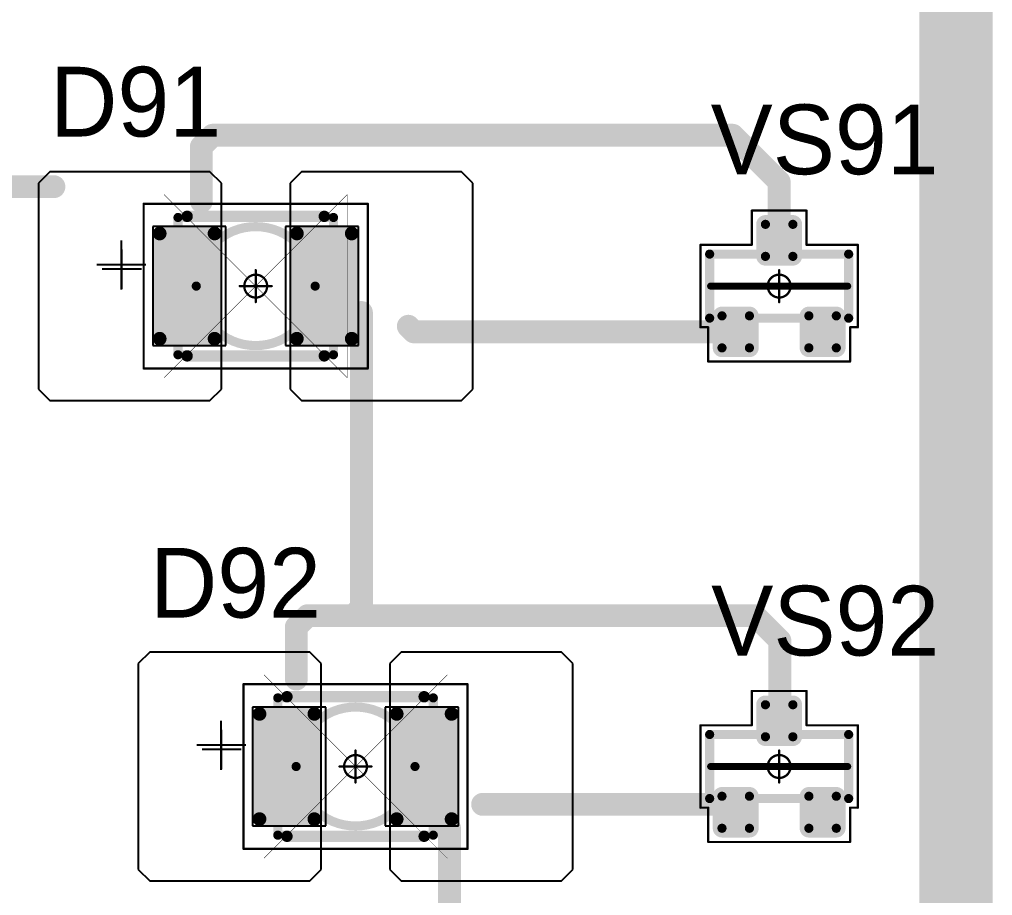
# Model space of a CAD drawing. Header units: millimetres. Extents: x 0 to 395, y 0 to 190.
# Drawn here: x 311.55 to 332.82, y 64.21 to 83.36 of the extents above; entities that cross this region are included whole.
import ezdxf

# ---------------------------------------------------------------- set-up
doc = ezdxf.new("R2010")
doc.units = ezdxf.units.MM
for name, color, linetype in [('Mechanical13', 56, 'Continuous'), ('Mechanical15', 56, 'Continuous'), ('Mechanical5', 56, 'Continuous'), ('TopLayer', 1, 'Continuous'), ('TopOverlay', 2, 'Continuous'), ('TopPaste', 8, 'Continuous'), ('TopSolder', 216, 'Continuous')]:
    doc.layers.add(name, color=color, linetype=linetype)

# ---------------------------------------------------------------- blocks, each defined once
blk = doc.blocks.new('SOT23_1092')
at = {"layer": 'Mechanical13', "const_width": 0.2}
for points in [[(-0.7, 1.52), (0.7, 1.52)], [(-0.7, 1.52), (-0.7, -1.52)], [(0.7, 1.52), (0.7, -1.52)], [(-0.7, -1.52), (0.7, -1.52)]]:
    blk.add_lwpolyline(points, dxfattribs=at)
at = {"layer": 'Mechanical13', "const_width": 0.1}
for points in [[(-0.75, 1.52, 1), (-0.65, 1.52, 1)], [(-0.75, 1.52, 1), (-0.65, 1.52, 1)], [(0.65, 1.52, 1), (0.75, 1.52, 1)], [(0.65, 1.52, 1), (0.75, 1.52, 1)], [(-0.75, -1.52, 1), (-0.65, -1.52, 1)], [(-0.75, -1.52, 1), (-0.65, -1.52, 1)], [(0.65, -1.52, 1), (0.75, -1.52, 1)], [(0.65, -1.52, 1), (0.75, -1.52, 1)]]:
    blk.add_lwpolyline(points, format="xyb", close=True, dxfattribs=at)
at = {"layer": 'Mechanical15', "const_width": 0.05}
for points in [[(-0.9, 1.72), (-0.9, 1.55)], [(-0.9, 1.72), (0.9, 1.72)], [(0.9, 1.72), (0.9, 0.6)], [(-1.65, 1.55), (-1.65, -1.55)], [(-1.65, 1.55), (-0.9, 1.55)], [(0.9, 0.6), (1.65, 0.6)], [(1.65, 0.6), (1.65, -0.6)], [(0, 0.35), (0, -0.35)], [(-0.35, 0), (0.35, 0)], [(0.9, -0.6), (1.65, -0.6)], [(0.9, -0.6), (0.9, -1.72)], [(-1.65, -1.55), (-0.9, -1.55)], [(-0.9, -1.55), (-0.9, -1.72)], [(-0.9, -1.72), (0.9, -1.72)]]:
    blk.add_lwpolyline(points, dxfattribs=at)
at = {"layer": 'Mechanical15'}
for points, const_width in [([(-0.913, 1.72, 1), (-0.888, 1.72, 1)], 0.025), ([(-0.913, 1.72, 1), (-0.888, 1.72, 1)], 0.025), ([(0.888, 1.72, 1), (0.913, 1.72, 1)], 0.025), ([(0.888, 1.72, 1), (0.913, 1.72, 1)], 0.025), ([(-1.662, 1.55, 1), (-1.637, 1.55, 1)], 0.025), ([(-1.662, 1.55, 1), (-1.637, 1.55, 1)], 0.025), ([(-0.913, 1.55, 1), (-0.888, 1.55, 1)], 0.025), ([(-0.913, 1.55, 1), (-0.888, 1.55, 1)], 0.025), ([(0.888, 0.6, 1), (0.913, 0.6, 1)], 0.025), ([(0.888, 0.6, 1), (0.913, 0.6, 1)], 0.025), ([(1.637, 0.6, 1), (1.662, 0.6, 1)], 0.025), ([(1.637, 0.6, 1), (1.662, 0.6, 1)], 0.025), ([(0.25, 0, 1), (-0.25, 0, 1)], 0.05), ([(-0.012, 0.35, 1), (0.012, 0.35, 1)], 0.025), ([(-0.362, 0, 1), (-0.337, 0, 1)], 0.025), ([(-0.262, 0, 1), (-0.238, 0, 1)], 0.025), ([(0.238, 0, 1), (0.262, 0, 1)], 0.025), ([(0.337, 0, 1), (0.362, 0, 1)], 0.025), ([(-0.012, -0.35, 1), (0.012, -0.35, 1)], 0.025), ([(0.888, -0.6, 1), (0.913, -0.6, 1)], 0.025), ([(0.888, -0.6, 1), (0.913, -0.6, 1)], 0.025), ([(1.637, -0.6, 1), (1.662, -0.6, 1)], 0.025), ([(1.637, -0.6, 1), (1.662, -0.6, 1)], 0.025), ([(-1.662, -1.55, 1), (-1.637, -1.55, 1)], 0.025), ([(-1.662, -1.55, 1), (-1.637, -1.55, 1)], 0.025), ([(-0.913, -1.55, 1), (-0.888, -1.55, 1)], 0.025), ([(-0.913, -1.55, 1), (-0.888, -1.55, 1)], 0.025), ([(-0.913, -1.72, 1), (-0.888, -1.72, 1)], 0.025), ([(-0.913, -1.72, 1), (-0.888, -1.72, 1)], 0.025), ([(0.888, -1.72, 1), (0.913, -1.72, 1)], 0.025), ([(0.888, -1.72, 1), (0.913, -1.72, 1)], 0.025)]:
    blk.add_lwpolyline(points, format="xyb", close=True, dxfattribs=dict(at, const_width=const_width))
at = {"layer": 'TopLayer', "const_width": 0.1}
for points in [[(-1.4, 1.25, 1), (-1.3, 1.25, 1)], [(-0.7, 1.25, 1), (-0.6, 1.25, 1)], [(-1.4, 0.65, 1), (-1.3, 0.65, 1)], [(-0.7, 0.65, 1), (-0.6, 0.65, 1)], [(0.6, 0.3, 1), (0.7, 0.3, 1)], [(1.3, 0.3, 1), (1.4, 0.3, 1)], [(0.6, -0.3, 1), (0.7, -0.3, 1)], [(1.3, -0.3, 1), (1.4, -0.3, 1)], [(-1.4, -0.65, 1), (-1.3, -0.65, 1)], [(-0.7, -0.65, 1), (-0.6, -0.65, 1)], [(-1.4, -1.25, 1), (-1.3, -1.25, 1)], [(-0.7, -1.25, 1), (-0.6, -1.25, 1)]]:
    blk.add_lwpolyline(points, format="xyb", close=True, dxfattribs=at)
at = {"layer": 'TopLayer'}
for points in [[(-1.35, 1.35), (-1.35, 0.55), (-0.65, 1.35), (-0.65, 0.55)], [(-1.45, 1.25), (-1.45, 0.65), (-0.55, 1.25), (-0.55, 0.65)], [(0.55, 0.3), (0.55, -0.3), (1.45, 0.3), (1.45, -0.3)], [(0.65, 0.4), (0.65, -0.4), (1.35, 0.4), (1.35, -0.4)], [(-1.35, -0.55), (-1.35, -1.35), (-0.65, -0.55), (-0.65, -1.35)], [(-1.45, -0.65), (-1.45, -1.25), (-0.55, -0.65), (-0.55, -1.25)]]:
    blk.add_solid(points, dxfattribs=at)
at = {"layer": 'TopOverlay', "const_width": 0.15}
blk.add_lwpolyline([(0, 1.5), (0, -1.5)], dxfattribs=at)
at = {"layer": 'TopOverlay', "const_width": 0.075}
for points in [[(-0.038, 1.5, 1), (0.038, 1.5, 1)], [(-0.038, -1.5, 1), (0.038, -1.5, 1)]]:
    blk.add_lwpolyline(points, format="xyb", close=True, dxfattribs=at)
at = {"layer": 'TopPaste', "const_width": 0.075}
for points in [[(-1.387, 1.25, 1), (-1.313, 1.25, 1)], [(-0.687, 1.25, 1), (-0.613, 1.25, 1)], [(-1.387, 0.65, 1), (-1.313, 0.65, 1)], [(-0.687, 0.65, 1), (-0.613, 0.65, 1)], [(0.613, 0.3, 1), (0.687, 0.3, 1)], [(1.313, 0.3, 1), (1.387, 0.3, 1)], [(0.613, -0.3, 1), (0.687, -0.3, 1)], [(1.313, -0.3, 1), (1.387, -0.3, 1)], [(-1.387, -0.65, 1), (-1.313, -0.65, 1)], [(-0.687, -0.65, 1), (-0.613, -0.65, 1)], [(-1.387, -1.25, 1), (-1.313, -1.25, 1)], [(-0.687, -1.25, 1), (-0.613, -1.25, 1)]]:
    blk.add_lwpolyline(points, format="xyb", close=True, dxfattribs=at)
at = {"layer": 'TopPaste'}
for points in [[(-1.35, 1.325), (-1.35, 0.575), (-0.65, 1.325), (-0.65, 0.575)], [(-1.425, 1.25), (-1.425, 0.65), (-0.575, 1.25), (-0.575, 0.65)], [(0.575, 0.3), (0.575, -0.3), (1.425, 0.3), (1.425, -0.3)], [(0.65, 0.375), (0.65, -0.375), (1.35, 0.375), (1.35, -0.375)], [(-1.35, -0.575), (-1.35, -1.325), (-0.65, -0.575), (-0.65, -1.325)], [(-1.425, -0.65), (-1.425, -1.25), (-0.575, -0.65), (-0.575, -1.25)]]:
    blk.add_solid(points, dxfattribs=at)
at = {"layer": 'TopSolder', "const_width": 0.202}
for points in [[(-1.451, 1.25, 1), (-1.249, 1.25, 1)], [(-0.751, 1.25, 1), (-0.549, 1.25, 1)], [(-1.451, 0.65, 1), (-1.249, 0.65, 1)], [(-0.751, 0.65, 1), (-0.549, 0.65, 1)], [(0.549, 0.3, 1), (0.751, 0.3, 1)], [(1.249, 0.3, 1), (1.451, 0.3, 1)], [(0.549, -0.3, 1), (0.751, -0.3, 1)], [(1.249, -0.3, 1), (1.451, -0.3, 1)], [(-1.451, -0.65, 1), (-1.249, -0.65, 1)], [(-0.751, -0.65, 1), (-0.549, -0.65, 1)], [(-1.451, -1.25, 1), (-1.249, -1.25, 1)], [(-0.751, -1.25, 1), (-0.549, -1.25, 1)]]:
    blk.add_lwpolyline(points, format="xyb", close=True, dxfattribs=at)
at = {"layer": 'TopSolder'}
for points in [[(-1.35, 1.452), (-1.35, 0.448), (-0.65, 1.452), (-0.65, 0.448)], [(-1.552, 1.25), (-1.552, 0.65), (-0.448, 1.25), (-0.448, 0.65)], [(0.65, 0.502), (0.65, -0.502), (1.35, 0.502), (1.35, -0.502)], [(0.448, 0.3), (0.448, -0.3), (1.552, 0.3), (1.552, -0.3)], [(-1.35, -0.448), (-1.35, -1.452), (-0.65, -0.448), (-0.65, -1.452)], [(-1.552, -0.65), (-1.552, -1.25), (-0.448, -0.65), (-0.448, -1.25)]]:
    blk.add_solid(points, dxfattribs=at)
blk = doc.blocks.new('SOT23_1093')
at = {"layer": 'Mechanical13', "const_width": 0.2}
for points in [[(-0.7, 1.52), (0.7, 1.52)], [(-0.7, 1.52), (-0.7, -1.52)], [(0.7, 1.52), (0.7, -1.52)], [(-0.7, -1.52), (0.7, -1.52)]]:
    blk.add_lwpolyline(points, dxfattribs=at)
at = {"layer": 'Mechanical13', "const_width": 0.1}
for points in [[(-0.75, 1.52, 1), (-0.65, 1.52, 1)], [(-0.75, 1.52, 1), (-0.65, 1.52, 1)], [(0.65, 1.52, 1), (0.75, 1.52, 1)], [(0.65, 1.52, 1), (0.75, 1.52, 1)], [(-0.75, -1.52, 1), (-0.65, -1.52, 1)], [(-0.75, -1.52, 1), (-0.65, -1.52, 1)], [(0.65, -1.52, 1), (0.75, -1.52, 1)], [(0.65, -1.52, 1), (0.75, -1.52, 1)]]:
    blk.add_lwpolyline(points, format="xyb", close=True, dxfattribs=at)
at = {"layer": 'Mechanical15', "const_width": 0.05}
for points in [[(-0.9, 1.72), (-0.9, 1.55)], [(-0.9, 1.72), (0.9, 1.72)], [(0.9, 1.72), (0.9, 0.6)], [(-1.65, 1.55), (-1.65, -1.55)], [(-1.65, 1.55), (-0.9, 1.55)], [(0.9, 0.6), (1.65, 0.6)], [(1.65, 0.6), (1.65, -0.6)], [(0, 0.35), (0, -0.35)], [(-0.35, 0), (0.35, 0)], [(0.9, -0.6), (1.65, -0.6)], [(0.9, -0.6), (0.9, -1.72)], [(-1.65, -1.55), (-0.9, -1.55)], [(-0.9, -1.55), (-0.9, -1.72)], [(-0.9, -1.72), (0.9, -1.72)]]:
    blk.add_lwpolyline(points, dxfattribs=at)
at = {"layer": 'Mechanical15'}
for points, const_width in [([(-0.913, 1.72, 1), (-0.888, 1.72, 1)], 0.025), ([(-0.913, 1.72, 1), (-0.888, 1.72, 1)], 0.025), ([(0.888, 1.72, 1), (0.913, 1.72, 1)], 0.025), ([(0.888, 1.72, 1), (0.913, 1.72, 1)], 0.025), ([(-1.662, 1.55, 1), (-1.637, 1.55, 1)], 0.025), ([(-1.662, 1.55, 1), (-1.637, 1.55, 1)], 0.025), ([(-0.913, 1.55, 1), (-0.888, 1.55, 1)], 0.025), ([(-0.913, 1.55, 1), (-0.888, 1.55, 1)], 0.025), ([(0.888, 0.6, 1), (0.913, 0.6, 1)], 0.025), ([(0.888, 0.6, 1), (0.913, 0.6, 1)], 0.025), ([(1.637, 0.6, 1), (1.662, 0.6, 1)], 0.025), ([(1.637, 0.6, 1), (1.662, 0.6, 1)], 0.025), ([(0.25, 0, 1), (-0.25, 0, 1)], 0.05), ([(-0.012, 0.35, 1), (0.012, 0.35, 1)], 0.025), ([(-0.362, 0, 1), (-0.337, 0, 1)], 0.025), ([(-0.262, 0, 1), (-0.238, 0, 1)], 0.025), ([(0.238, 0, 1), (0.262, 0, 1)], 0.025), ([(0.337, 0, 1), (0.362, 0, 1)], 0.025), ([(-0.012, -0.35, 1), (0.012, -0.35, 1)], 0.025), ([(0.888, -0.6, 1), (0.913, -0.6, 1)], 0.025), ([(0.888, -0.6, 1), (0.913, -0.6, 1)], 0.025), ([(1.637, -0.6, 1), (1.662, -0.6, 1)], 0.025), ([(1.637, -0.6, 1), (1.662, -0.6, 1)], 0.025), ([(-1.662, -1.55, 1), (-1.637, -1.55, 1)], 0.025), ([(-1.662, -1.55, 1), (-1.637, -1.55, 1)], 0.025), ([(-0.913, -1.55, 1), (-0.888, -1.55, 1)], 0.025), ([(-0.913, -1.55, 1), (-0.888, -1.55, 1)], 0.025), ([(-0.913, -1.72, 1), (-0.888, -1.72, 1)], 0.025), ([(-0.913, -1.72, 1), (-0.888, -1.72, 1)], 0.025), ([(0.888, -1.72, 1), (0.913, -1.72, 1)], 0.025), ([(0.888, -1.72, 1), (0.913, -1.72, 1)], 0.025)]:
    blk.add_lwpolyline(points, format="xyb", close=True, dxfattribs=dict(at, const_width=const_width))
at = {"layer": 'TopLayer', "const_width": 0.1}
for points in [[(-1.4, 1.25, 1), (-1.3, 1.25, 1)], [(-0.7, 1.25, 1), (-0.6, 1.25, 1)], [(-1.4, 0.65, 1), (-1.3, 0.65, 1)], [(-0.7, 0.65, 1), (-0.6, 0.65, 1)], [(0.6, 0.3, 1), (0.7, 0.3, 1)], [(1.3, 0.3, 1), (1.4, 0.3, 1)], [(0.6, -0.3, 1), (0.7, -0.3, 1)], [(1.3, -0.3, 1), (1.4, -0.3, 1)], [(-1.4, -0.65, 1), (-1.3, -0.65, 1)], [(-0.7, -0.65, 1), (-0.6, -0.65, 1)], [(-1.4, -1.25, 1), (-1.3, -1.25, 1)], [(-0.7, -1.25, 1), (-0.6, -1.25, 1)]]:
    blk.add_lwpolyline(points, format="xyb", close=True, dxfattribs=at)
at = {"layer": 'TopLayer'}
for points in [[(-1.35, 1.35), (-1.35, 0.55), (-0.65, 1.35), (-0.65, 0.55)], [(-1.45, 1.25), (-1.45, 0.65), (-0.55, 1.25), (-0.55, 0.65)], [(0.55, 0.3), (0.55, -0.3), (1.45, 0.3), (1.45, -0.3)], [(0.65, 0.4), (0.65, -0.4), (1.35, 0.4), (1.35, -0.4)], [(-1.35, -0.55), (-1.35, -1.35), (-0.65, -0.55), (-0.65, -1.35)], [(-1.45, -0.65), (-1.45, -1.25), (-0.55, -0.65), (-0.55, -1.25)]]:
    blk.add_solid(points, dxfattribs=at)
at = {"layer": 'TopOverlay', "const_width": 0.15}
blk.add_lwpolyline([(0, 1.5), (0, -1.5)], dxfattribs=at)
at = {"layer": 'TopOverlay', "const_width": 0.075}
for points in [[(-0.038, 1.5, 1), (0.038, 1.5, 1)], [(-0.038, -1.5, 1), (0.038, -1.5, 1)]]:
    blk.add_lwpolyline(points, format="xyb", close=True, dxfattribs=at)
at = {"layer": 'TopPaste', "const_width": 0.075}
for points in [[(-1.387, 1.25, 1), (-1.313, 1.25, 1)], [(-0.687, 1.25, 1), (-0.613, 1.25, 1)], [(-1.387, 0.65, 1), (-1.313, 0.65, 1)], [(-0.687, 0.65, 1), (-0.613, 0.65, 1)], [(0.613, 0.3, 1), (0.687, 0.3, 1)], [(1.313, 0.3, 1), (1.387, 0.3, 1)], [(0.613, -0.3, 1), (0.687, -0.3, 1)], [(1.313, -0.3, 1), (1.387, -0.3, 1)], [(-1.387, -0.65, 1), (-1.313, -0.65, 1)], [(-0.687, -0.65, 1), (-0.613, -0.65, 1)], [(-1.387, -1.25, 1), (-1.313, -1.25, 1)], [(-0.687, -1.25, 1), (-0.613, -1.25, 1)]]:
    blk.add_lwpolyline(points, format="xyb", close=True, dxfattribs=at)
at = {"layer": 'TopPaste'}
for points in [[(-1.35, 1.325), (-1.35, 0.575), (-0.65, 1.325), (-0.65, 0.575)], [(-1.425, 1.25), (-1.425, 0.65), (-0.575, 1.25), (-0.575, 0.65)], [(0.575, 0.3), (0.575, -0.3), (1.425, 0.3), (1.425, -0.3)], [(0.65, 0.375), (0.65, -0.375), (1.35, 0.375), (1.35, -0.375)], [(-1.35, -0.575), (-1.35, -1.325), (-0.65, -0.575), (-0.65, -1.325)], [(-1.425, -0.65), (-1.425, -1.25), (-0.575, -0.65), (-0.575, -1.25)]]:
    blk.add_solid(points, dxfattribs=at)
at = {"layer": 'TopSolder', "const_width": 0.202}
for points in [[(-1.451, 1.25, 1), (-1.249, 1.25, 1)], [(-0.751, 1.25, 1), (-0.549, 1.25, 1)], [(-1.451, 0.65, 1), (-1.249, 0.65, 1)], [(-0.751, 0.65, 1), (-0.549, 0.65, 1)], [(0.549, 0.3, 1), (0.751, 0.3, 1)], [(1.249, 0.3, 1), (1.451, 0.3, 1)], [(0.549, -0.3, 1), (0.751, -0.3, 1)], [(1.249, -0.3, 1), (1.451, -0.3, 1)], [(-1.451, -0.65, 1), (-1.249, -0.65, 1)], [(-0.751, -0.65, 1), (-0.549, -0.65, 1)], [(-1.451, -1.25, 1), (-1.249, -1.25, 1)], [(-0.751, -1.25, 1), (-0.549, -1.25, 1)]]:
    blk.add_lwpolyline(points, format="xyb", close=True, dxfattribs=at)
at = {"layer": 'TopSolder'}
for points in [[(-1.35, 1.452), (-1.35, 0.448), (-0.65, 1.452), (-0.65, 0.448)], [(-1.552, 1.25), (-1.552, 0.65), (-0.448, 1.25), (-0.448, 0.65)], [(0.65, 0.502), (0.65, -0.502), (1.35, 0.502), (1.35, -0.502)], [(0.448, 0.3), (0.448, -0.3), (1.552, 0.3), (1.552, -0.3)], [(-1.35, -0.448), (-1.35, -1.452), (-0.65, -0.448), (-0.65, -1.452)], [(-1.552, -0.65), (-1.552, -1.25), (-0.448, -0.65), (-0.448, -1.25)]]:
    blk.add_solid(points, dxfattribs=at)
blk = doc.blocks.new('T66G_4_1241')
at = {"layer": 'Mechanical13'}
for p, q in [((2.936, 0.071), (2.936, -1)), ((2.4, -0.464), (3.471, -0.464))]:
    blk.add_line(p, q, dxfattribs=at)
at = {"layer": 'Mechanical13', "const_width": 0.2}
for points in [[(1.7, 1.5), (-1.7, 1.5)], [(-1.7, 1.5), (-1.7, -1.5)], [(1.7, 1.5), (1.7, -1.5)], [(1.7, -1.5), (-1.7, -1.5)]]:
    blk.add_lwpolyline(points, dxfattribs=at)
at = {"layer": 'Mechanical13'}
for points, const_width in [([(-1.75, 1.5, 1), (-1.65, 1.5, 1)], 0.1), ([(-1.75, 1.5, 1), (-1.65, 1.5, 1)], 0.1), ([(1.65, 1.5, 1), (1.75, 1.5, 1)], 0.1), ([(1.65, 1.5, 1), (1.75, 1.5, 1)], 0.1), ([(1.3, 0, 1), (-1.3, 0, 1)], 0.2), ([(-1.35, 0, 1), (-1.25, 0, 1)], 0.1), ([(1.25, 0, 1), (1.35, 0, 1)], 0.1), ([(-1.75, -1.5, 1), (-1.65, -1.5, 1)], 0.1), ([(-1.75, -1.5, 1), (-1.65, -1.5, 1)], 0.1), ([(1.65, -1.5, 1), (1.75, -1.5, 1)], 0.1), ([(1.65, -1.5, 1), (1.75, -1.5, 1)], 0.1)]:
    blk.add_lwpolyline(points, format="xyb", close=True, dxfattribs=dict(at, const_width=const_width))
at = {"layer": 'Mechanical15', "const_width": 0.05}
for points in [[(-2.45, 1.8), (-2.45, -1.8)], [(2.45, 1.8), (-2.45, 1.8)], [(2.45, 1.8), (2.45, -1.8)], [(0, 0.35), (0, -0.35)], [(0.35, 0), (-0.35, 0)], [(2.45, -1.8), (-2.45, -1.8)]]:
    blk.add_lwpolyline(points, dxfattribs=at)
at = {"layer": 'Mechanical15'}
for points, const_width in [([(-2.462, 1.8, 1), (-2.438, 1.8, 1)], 0.025), ([(-2.462, 1.8, 1), (-2.438, 1.8, 1)], 0.025), ([(2.438, 1.8, 1), (2.462, 1.8, 1)], 0.025), ([(2.438, 1.8, 1), (2.462, 1.8, 1)], 0.025), ([(0.25, 0, 1), (-0.25, 0, 1)], 0.05), ([(-0.012, 0.35, 1), (0.012, 0.35, 1)], 0.025), ([(-0.362, 0, 1), (-0.337, 0, 1)], 0.025), ([(-0.262, 0, 1), (-0.238, 0, 1)], 0.025), ([(0.238, 0, 1), (0.262, 0, 1)], 0.025), ([(0.337, 0, 1), (0.362, 0, 1)], 0.025), ([(-0.012, -0.35, 1), (0.012, -0.35, 1)], 0.025), ([(-2.462, -1.8, 1), (-2.438, -1.8, 1)], 0.025), ([(-2.462, -1.8, 1), (-2.438, -1.8, 1)], 0.025), ([(2.438, -1.8, 1), (2.462, -1.8, 1)], 0.025), ([(2.438, -1.8, 1), (2.462, -1.8, 1)], 0.025)]:
    blk.add_lwpolyline(points, format="xyb", close=True, dxfattribs=dict(at, const_width=const_width))
at = {"layer": 'TopLayer'}
for p, q in [((-4.5, 2.5), (-4.75, 2.25)), ((-1, 2.5), (-4.5, 2.5)), ((-0.75, 2.25), (-1, 2.5)), ((1, 2.5), (0.75, 2.25)), ((4.5, 2.5), (1, 2.5)), ((4.75, 2.25), (4.5, 2.5)), ((-4.75, 2.25), (-4.75, -2.25)), ((-0.75, -2.25), (-0.75, 2.25)), ((0.75, 2.25), (0.75, -2.25)), ((4.75, -2.25), (4.75, 2.25)), ((-4.75, -2.25), (-4.5, -2.5)), ((-1, -2.5), (-0.75, -2.25)), ((0.75, -2.25), (1, -2.5)), ((4.5, -2.5), (4.75, -2.25)), ((-4.5, -2.5), (-1, -2.5)), ((1, -2.5), (4.5, -2.5))]:
    blk.add_line(p, q, dxfattribs=at)
at = {"layer": 'TopLayer', "const_width": 0.15}
for points in [[(-2.175, 1.15, 1), (-2.025, 1.15, 1)], [(-0.975, 1.15, 1), (-0.825, 1.15, 1)], [(0.825, 1.15, 1), (0.975, 1.15, 1)], [(2.025, 1.15, 1), (2.175, 1.15, 1)], [(-2.175, -1.15, 1), (-2.025, -1.15, 1)], [(-0.975, -1.15, 1), (-0.825, -1.15, 1)], [(0.825, -1.15, 1), (0.975, -1.15, 1)], [(2.025, -1.15, 1), (2.175, -1.15, 1)]]:
    blk.add_lwpolyline(points, format="xyb", close=True, dxfattribs=at)
at = {"layer": 'TopLayer'}
for points in [[(-0.9, 1.3), (-2.1, 1.3), (-0.9, -1.3), (-2.1, -1.3)], [(2.1, 1.3), (0.9, 1.3), (2.1, -1.3), (0.9, -1.3)], [(-0.75, 1.15), (-2.25, 1.15), (-0.75, -1.15), (-2.25, -1.15)], [(2.25, 1.15), (0.75, 1.15), (2.25, -1.15), (0.75, -1.15)]]:
    blk.add_solid(points, dxfattribs=at)
at = {"layer": 'TopOverlay'}
for p, q in [((2.928, 0.057), (2.928, -0.8)), ((2.5, -0.372), (3.357, -0.372))]:
    blk.add_line(p, q, dxfattribs=at)
at = {"layer": 'TopOverlay', "const_width": 0.25}
for points in [[(1.5, 1.525), (-1.5, 1.525)], [(1.5, -1.525), (-1.5, -1.525)]]:
    blk.add_lwpolyline(points, dxfattribs=at)
at = {"layer": 'TopOverlay', "const_width": 0.125}
for points in [[(-1.562, 1.525, 1), (-1.438, 1.525, 1)], [(1.438, 1.525, 1), (1.562, 1.525, 1)], [(-1.562, -1.525, 1), (-1.438, -1.525, 1)], [(1.438, -1.525, 1), (1.562, -1.525, 1)]]:
    blk.add_lwpolyline(points, format="xyb", close=True, dxfattribs=at)
at = {"layer": 'TopPaste', "const_width": 0.125}
for points in [[(-2.163, 1.15, 1), (-2.038, 1.15, 1)], [(-0.963, 1.15, 1), (-0.838, 1.15, 1)], [(0.838, 1.15, 1), (0.963, 1.15, 1)], [(2.038, 1.15, 1), (2.163, 1.15, 1)], [(-2.163, -1.15, 1), (-2.038, -1.15, 1)], [(-0.963, -1.15, 1), (-0.838, -1.15, 1)], [(0.838, -1.15, 1), (0.963, -1.15, 1)], [(2.038, -1.15, 1), (2.163, -1.15, 1)]]:
    blk.add_lwpolyline(points, format="xyb", close=True, dxfattribs=at)
at = {"layer": 'TopPaste'}
for points in [[(-0.775, 1.15), (-2.225, 1.15), (-0.775, -1.15), (-2.225, -1.15)], [(-0.9, 1.275), (-2.1, 1.275), (-0.9, -1.275), (-2.1, -1.275)], [(2.225, 1.15), (0.775, 1.15), (2.225, -1.15), (0.775, -1.15)], [(2.1, 1.275), (0.9, 1.275), (2.1, -1.275), (0.9, -1.275)]]:
    blk.add_solid(points, dxfattribs=at)
at = {"layer": 'TopSolder'}
for p, q in [((-2.25, 1.3), (-2.25, -1.3)), ((-0.65, 1.3), (-2.25, 1.3)), ((-0.65, -1.3), (-0.65, 1.3)), ((0.65, 1.3), (0.65, -1.3)), ((2.25, 1.3), (0.65, 1.3)), ((2.25, -1.3), (2.25, 1.3)), ((-2.25, -1.3), (-0.65, -1.3)), ((0.65, -1.3), (2.25, -1.3))]:
    blk.add_line(p, q, dxfattribs=at)
blk = doc.blocks.new('T66G_4_1242')
at = {"layer": 'Mechanical13'}
for p, q in [((2.936, 0.071), (2.936, -1)), ((2.4, -0.464), (3.471, -0.464))]:
    blk.add_line(p, q, dxfattribs=at)
at = {"layer": 'Mechanical13', "const_width": 0.2}
for points in [[(1.7, 1.5), (-1.7, 1.5)], [(-1.7, 1.5), (-1.7, -1.5)], [(1.7, 1.5), (1.7, -1.5)], [(1.7, -1.5), (-1.7, -1.5)]]:
    blk.add_lwpolyline(points, dxfattribs=at)
at = {"layer": 'Mechanical13'}
for points, const_width in [([(-1.75, 1.5, 1), (-1.65, 1.5, 1)], 0.1), ([(-1.75, 1.5, 1), (-1.65, 1.5, 1)], 0.1), ([(1.65, 1.5, 1), (1.75, 1.5, 1)], 0.1), ([(1.65, 1.5, 1), (1.75, 1.5, 1)], 0.1), ([(1.3, 0, 1), (-1.3, 0, 1)], 0.2), ([(-1.35, 0, 1), (-1.25, 0, 1)], 0.1), ([(1.25, 0, 1), (1.35, 0, 1)], 0.1), ([(-1.75, -1.5, 1), (-1.65, -1.5, 1)], 0.1), ([(-1.75, -1.5, 1), (-1.65, -1.5, 1)], 0.1), ([(1.65, -1.5, 1), (1.75, -1.5, 1)], 0.1), ([(1.65, -1.5, 1), (1.75, -1.5, 1)], 0.1)]:
    blk.add_lwpolyline(points, format="xyb", close=True, dxfattribs=dict(at, const_width=const_width))
at = {"layer": 'Mechanical15', "const_width": 0.05}
for points in [[(-2.45, 1.8), (-2.45, -1.8)], [(2.45, 1.8), (-2.45, 1.8)], [(2.45, 1.8), (2.45, -1.8)], [(0, 0.35), (0, -0.35)], [(0.35, 0), (-0.35, 0)], [(2.45, -1.8), (-2.45, -1.8)]]:
    blk.add_lwpolyline(points, dxfattribs=at)
at = {"layer": 'Mechanical15'}
for points, const_width in [([(-2.462, 1.8, 1), (-2.438, 1.8, 1)], 0.025), ([(-2.462, 1.8, 1), (-2.438, 1.8, 1)], 0.025), ([(2.438, 1.8, 1), (2.462, 1.8, 1)], 0.025), ([(2.438, 1.8, 1), (2.462, 1.8, 1)], 0.025), ([(0.25, 0, 1), (-0.25, 0, 1)], 0.05), ([(-0.012, 0.35, 1), (0.012, 0.35, 1)], 0.025), ([(-0.362, 0, 1), (-0.337, 0, 1)], 0.025), ([(-0.262, 0, 1), (-0.238, 0, 1)], 0.025), ([(0.238, 0, 1), (0.262, 0, 1)], 0.025), ([(0.337, 0, 1), (0.362, 0, 1)], 0.025), ([(-0.012, -0.35, 1), (0.012, -0.35, 1)], 0.025), ([(-2.462, -1.8, 1), (-2.438, -1.8, 1)], 0.025), ([(-2.462, -1.8, 1), (-2.438, -1.8, 1)], 0.025), ([(2.438, -1.8, 1), (2.462, -1.8, 1)], 0.025), ([(2.438, -1.8, 1), (2.462, -1.8, 1)], 0.025)]:
    blk.add_lwpolyline(points, format="xyb", close=True, dxfattribs=dict(at, const_width=const_width))
at = {"layer": 'TopLayer'}
for p, q in [((-4.5, 2.5), (-4.75, 2.25)), ((-1, 2.5), (-4.5, 2.5)), ((-0.75, 2.25), (-1, 2.5)), ((1, 2.5), (0.75, 2.25)), ((4.5, 2.5), (1, 2.5)), ((4.75, 2.25), (4.5, 2.5)), ((-4.75, 2.25), (-4.75, -2.25)), ((-0.75, -2.25), (-0.75, 2.25)), ((0.75, 2.25), (0.75, -2.25)), ((4.75, -2.25), (4.75, 2.25)), ((-4.75, -2.25), (-4.5, -2.5)), ((-1, -2.5), (-0.75, -2.25)), ((0.75, -2.25), (1, -2.5)), ((4.5, -2.5), (4.75, -2.25)), ((-4.5, -2.5), (-1, -2.5)), ((1, -2.5), (4.5, -2.5))]:
    blk.add_line(p, q, dxfattribs=at)
at = {"layer": 'TopLayer', "const_width": 0.15}
for points in [[(-2.175, 1.15, 1), (-2.025, 1.15, 1)], [(-0.975, 1.15, 1), (-0.825, 1.15, 1)], [(0.825, 1.15, 1), (0.975, 1.15, 1)], [(2.025, 1.15, 1), (2.175, 1.15, 1)], [(-2.175, -1.15, 1), (-2.025, -1.15, 1)], [(-0.975, -1.15, 1), (-0.825, -1.15, 1)], [(0.825, -1.15, 1), (0.975, -1.15, 1)], [(2.025, -1.15, 1), (2.175, -1.15, 1)]]:
    blk.add_lwpolyline(points, format="xyb", close=True, dxfattribs=at)
at = {"layer": 'TopLayer'}
for points in [[(-0.9, 1.3), (-2.1, 1.3), (-0.9, -1.3), (-2.1, -1.3)], [(2.1, 1.3), (0.9, 1.3), (2.1, -1.3), (0.9, -1.3)], [(-0.75, 1.15), (-2.25, 1.15), (-0.75, -1.15), (-2.25, -1.15)], [(2.25, 1.15), (0.75, 1.15), (2.25, -1.15), (0.75, -1.15)]]:
    blk.add_solid(points, dxfattribs=at)
at = {"layer": 'TopOverlay'}
for p, q in [((2.928, 0.057), (2.928, -0.8)), ((2.5, -0.372), (3.357, -0.372))]:
    blk.add_line(p, q, dxfattribs=at)
at = {"layer": 'TopOverlay', "const_width": 0.25}
for points in [[(1.5, 1.525), (-1.5, 1.525)], [(1.5, -1.525), (-1.5, -1.525)]]:
    blk.add_lwpolyline(points, dxfattribs=at)
at = {"layer": 'TopOverlay', "const_width": 0.125}
for points in [[(-1.562, 1.525, 1), (-1.438, 1.525, 1)], [(1.438, 1.525, 1), (1.562, 1.525, 1)], [(-1.562, -1.525, 1), (-1.438, -1.525, 1)], [(1.438, -1.525, 1), (1.562, -1.525, 1)]]:
    blk.add_lwpolyline(points, format="xyb", close=True, dxfattribs=at)
at = {"layer": 'TopPaste', "const_width": 0.125}
for points in [[(-2.163, 1.15, 1), (-2.038, 1.15, 1)], [(-0.963, 1.15, 1), (-0.838, 1.15, 1)], [(0.838, 1.15, 1), (0.963, 1.15, 1)], [(2.038, 1.15, 1), (2.163, 1.15, 1)], [(-2.163, -1.15, 1), (-2.038, -1.15, 1)], [(-0.963, -1.15, 1), (-0.838, -1.15, 1)], [(0.838, -1.15, 1), (0.963, -1.15, 1)], [(2.038, -1.15, 1), (2.163, -1.15, 1)]]:
    blk.add_lwpolyline(points, format="xyb", close=True, dxfattribs=at)
at = {"layer": 'TopPaste'}
for points in [[(-0.775, 1.15), (-2.225, 1.15), (-0.775, -1.15), (-2.225, -1.15)], [(-0.9, 1.275), (-2.1, 1.275), (-0.9, -1.275), (-2.1, -1.275)], [(2.225, 1.15), (0.775, 1.15), (2.225, -1.15), (0.775, -1.15)], [(2.1, 1.275), (0.9, 1.275), (2.1, -1.275), (0.9, -1.275)]]:
    blk.add_solid(points, dxfattribs=at)
at = {"layer": 'TopSolder'}
for p, q in [((-2.25, 1.3), (-2.25, -1.3)), ((-0.65, 1.3), (-2.25, 1.3)), ((-0.65, -1.3), (-0.65, 1.3)), ((0.65, 1.3), (0.65, -1.3)), ((2.25, 1.3), (0.65, 1.3)), ((2.25, -1.3), (2.25, 1.3)), ((-2.25, -1.3), (-0.65, -1.3)), ((0.65, -1.3), (2.25, -1.3))]:
    blk.add_line(p, q, dxfattribs=at)

msp = doc.modelspace()

# ---------------------------------------------------------------- linework, layer by layer
at = {"layer": 'Mechanical5'}
for points, const_width in [([(314.713, 75.527), (318.713, 79.527)], 0.01), ([(314.713, 79.527), (318.713, 75.527)], 0.01), ([(314.713, 79.527), (318.713, 79.527)], 0.001), ([(314.713, 75.527), (314.713, 79.527)], 0.001), ([(318.713, 75.527), (318.713, 79.527)], 0.001), ([(314.713, 75.527), (318.713, 75.527)], 0.001), ([(316.896, 65.027), (320.896, 69.027)], 0.01), ([(316.896, 69.027), (320.896, 65.027)], 0.01), ([(316.896, 65.027), (316.896, 69.027)], 0.001), ([(316.896, 69.027), (320.896, 69.027)], 0.001), ([(320.896, 65.027), (320.896, 69.027)], 0.001), ([(316.896, 65.027), (320.896, 65.027)], 0.001)]:
    msp.add_lwpolyline(points, dxfattribs=dict(at, const_width=const_width))
for points, const_width in [([(314.711, 79.527, 1), (314.716, 79.527, 1)], 0.005), ([(314.713, 79.527, 1), (314.713, 79.527, 1)], 0.0005), ([(314.713, 79.527, 1), (314.713, 79.527, 1)], 0.0005), ([(318.711, 79.527, 1), (318.716, 79.527, 1)], 0.005), ([(318.713, 79.527, 1), (318.713, 79.527, 1)], 0.0005), ([(318.713, 79.527, 1), (318.713, 79.527, 1)], 0.0005), ([(314.711, 75.527, 1), (314.716, 75.527, 1)], 0.005), ([(314.713, 75.527, 1), (314.713, 75.527, 1)], 0.0005), ([(314.713, 75.527, 1), (314.713, 75.527, 1)], 0.0005), ([(318.711, 75.527, 1), (318.716, 75.527, 1)], 0.005), ([(318.713, 75.527, 1), (318.713, 75.527, 1)], 0.0005), ([(318.713, 75.527, 1), (318.713, 75.527, 1)], 0.0005), ([(316.894, 69.027, 1), (316.899, 69.027, 1)], 0.005), ([(316.896, 69.027, 1), (316.896, 69.027, 1)], 0.0005), ([(316.896, 69.027, 1), (316.896, 69.027, 1)], 0.0005), ([(320.894, 69.027, 1), (320.899, 69.027, 1)], 0.005), ([(320.896, 69.027, 1), (320.896, 69.027, 1)], 0.0005), ([(320.896, 69.027, 1), (320.896, 69.027, 1)], 0.0005), ([(316.894, 65.027, 1), (316.899, 65.027, 1)], 0.005), ([(316.896, 65.027, 1), (316.896, 65.027, 1)], 0.0005), ([(316.896, 65.027, 1), (316.896, 65.027, 1)], 0.0005), ([(320.894, 65.027, 1), (320.899, 65.027, 1)], 0.005), ([(320.896, 65.027, 1), (320.896, 65.027, 1)], 0.0005), ([(320.896, 65.027, 1), (320.896, 65.027, 1)], 0.0005)]:
    msp.add_lwpolyline(points, format="xyb", close=True, dxfattribs=dict(at, const_width=const_width))
at = {"layer": 'TopLayer'}
for points, const_width in [([(332.025, 50.4), (332.025, 90.05)], 1.6), ([(315.525, 80.577), (315.773, 80.825)], 0.5), ([(315.773, 80.825), (327.14, 80.825)], 0.5), ([(327.14, 80.825), (328.159, 79.806)], 0.5), ([(315.525, 79.38), (315.525, 80.577)], 0.5), ([(328.159, 78.527), (328.159, 79.806)], 0.5), ([(293.975, 79.7), (312.3, 79.7)], 0.5), ([(319.025, 70.498), (319.025, 76.95)], 0.5), ([(320.05, 76.65), (320.173, 76.527)], 0.5), ([(320.173, 76.527), (327.209, 76.527)], 0.5), ([(318.85, 70.323), (319.025, 70.498)], 0.5), ([(317.6, 70.077), (317.846, 70.323)], 0.5), ([(317.846, 70.323), (318.85, 70.323)], 0.5), ([(318.85, 70.323), (327.631, 70.323)], 0.5), ([(327.631, 70.323), (328.175, 69.779)], 0.5), ([(317.6, 68.939), (317.6, 70.077)], 0.5), ([(328.175, 67.972), (328.175, 69.779)], 0.5), ([(320.396, 67.027), (320.896, 66.527)], 0.5), ([(320.896, 65.738), (320.896, 66.527)], 0.5), ([(321.675, 66.2), (327.059, 66.2)], 0.5), ([(327.059, 66.2), (327.209, 66.05)], 0.5), ([(327.209, 66.027), (327.209, 66.05)], 0.5), ([(320.896, 65.738), (320.95, 65.684)], 0.5), ([(320.95, 59.823), (320.95, 65.684)], 0.5)]:
    msp.add_lwpolyline(points, dxfattribs=dict(at, const_width=const_width))
at = {"layer": 'TopLayer', "const_width": 0.25}
for points in [[(315.648, 80.825, 1), (315.898, 80.825, 1)], [(315.648, 80.825, 1), (315.898, 80.825, 1)], [(327.015, 80.825, 1), (327.265, 80.825, 1)], [(327.015, 80.825, 1), (327.265, 80.825, 1)], [(315.4, 80.577, 1), (315.65, 80.577, 1)], [(315.4, 80.577, 1), (315.65, 80.577, 1)], [(328.034, 79.806, 1), (328.284, 79.806, 1)], [(328.034, 79.806, 1), (328.284, 79.806, 1)], [(312.175, 79.7, 1), (312.425, 79.7, 1)], [(315.4, 79.38, 1), (315.65, 79.38, 1)], [(328.034, 78.527, 1), (328.284, 78.527, 1)], [(318.9, 76.95, 1), (319.15, 76.95, 1)], [(319.925, 76.65, 1), (320.175, 76.65, 1)], [(320.048, 76.527, 1), (320.298, 76.527, 1)], [(320.048, 76.527, 1), (320.298, 76.527, 1)], [(327.084, 76.527, 1), (327.334, 76.527, 1)], [(318.9, 70.498, 1), (319.15, 70.498, 1)], [(318.9, 70.498, 1), (319.15, 70.498, 1)], [(317.721, 70.323, 1), (317.971, 70.323, 1)], [(317.721, 70.323, 1), (317.971, 70.323, 1)], [(318.725, 70.323, 1), (318.975, 70.323, 1)], [(318.725, 70.323, 1), (318.975, 70.323, 1)], [(318.725, 70.323, 1), (318.975, 70.323, 1)], [(327.506, 70.323, 1), (327.756, 70.323, 1)], [(327.506, 70.323, 1), (327.756, 70.323, 1)], [(317.475, 70.077, 1), (317.725, 70.077, 1)], [(317.475, 70.077, 1), (317.725, 70.077, 1)], [(328.05, 69.779, 1), (328.3, 69.779, 1)], [(328.05, 69.779, 1), (328.3, 69.779, 1)], [(317.475, 68.939, 1), (317.725, 68.939, 1)], [(328.05, 67.972, 1), (328.3, 67.972, 1)], [(320.271, 67.027, 1), (320.521, 67.027, 1)], [(320.771, 66.527, 1), (321.021, 66.527, 1)], [(320.771, 66.527, 1), (321.021, 66.527, 1)], [(321.55, 66.2, 1), (321.8, 66.2, 1)], [(326.934, 66.2, 1), (327.184, 66.2, 1)], [(326.934, 66.2, 1), (327.184, 66.2, 1)], [(327.084, 66.05, 1), (327.334, 66.05, 1)], [(327.084, 66.05, 1), (327.334, 66.05, 1)], [(327.084, 66.027, 1), (327.334, 66.027, 1)], [(320.771, 65.738, 1), (321.021, 65.738, 1)], [(320.771, 65.738, 1), (321.021, 65.738, 1)], [(320.825, 65.684, 1), (321.075, 65.684, 1)], [(320.825, 65.684, 1), (321.075, 65.684, 1)]]:
    msp.add_lwpolyline(points, format="xyb", close=True, dxfattribs=at)

# ---------------------------------------------------------------- block references
for name, p, rotation in [('T66G_4_1242', (316.713, 77.527), 180), ('SOT23_1093', (328.159, 77.527), 90), ('T66G_4_1241', (318.896, 67.027), 180), ('SOT23_1092', (328.159, 67.027), 90)]:
    msp.add_blockref(name, p, dxfattribs=dict(rotation=rotation))

# ---------------------------------------------------------------- texts
at = {"layer": 'TopOverlay'}
for s, p in [('D91', (312.217, 80.797)), ('VS91', (326.66, 79.972)), ('D92', (314.401, 70.282)), ('VS92', (326.673, 69.453))]:
    msp.add_text(s, height=1.524, dxfattribs=at).set_placement(p)

doc.saveas('drawing.dxf')
